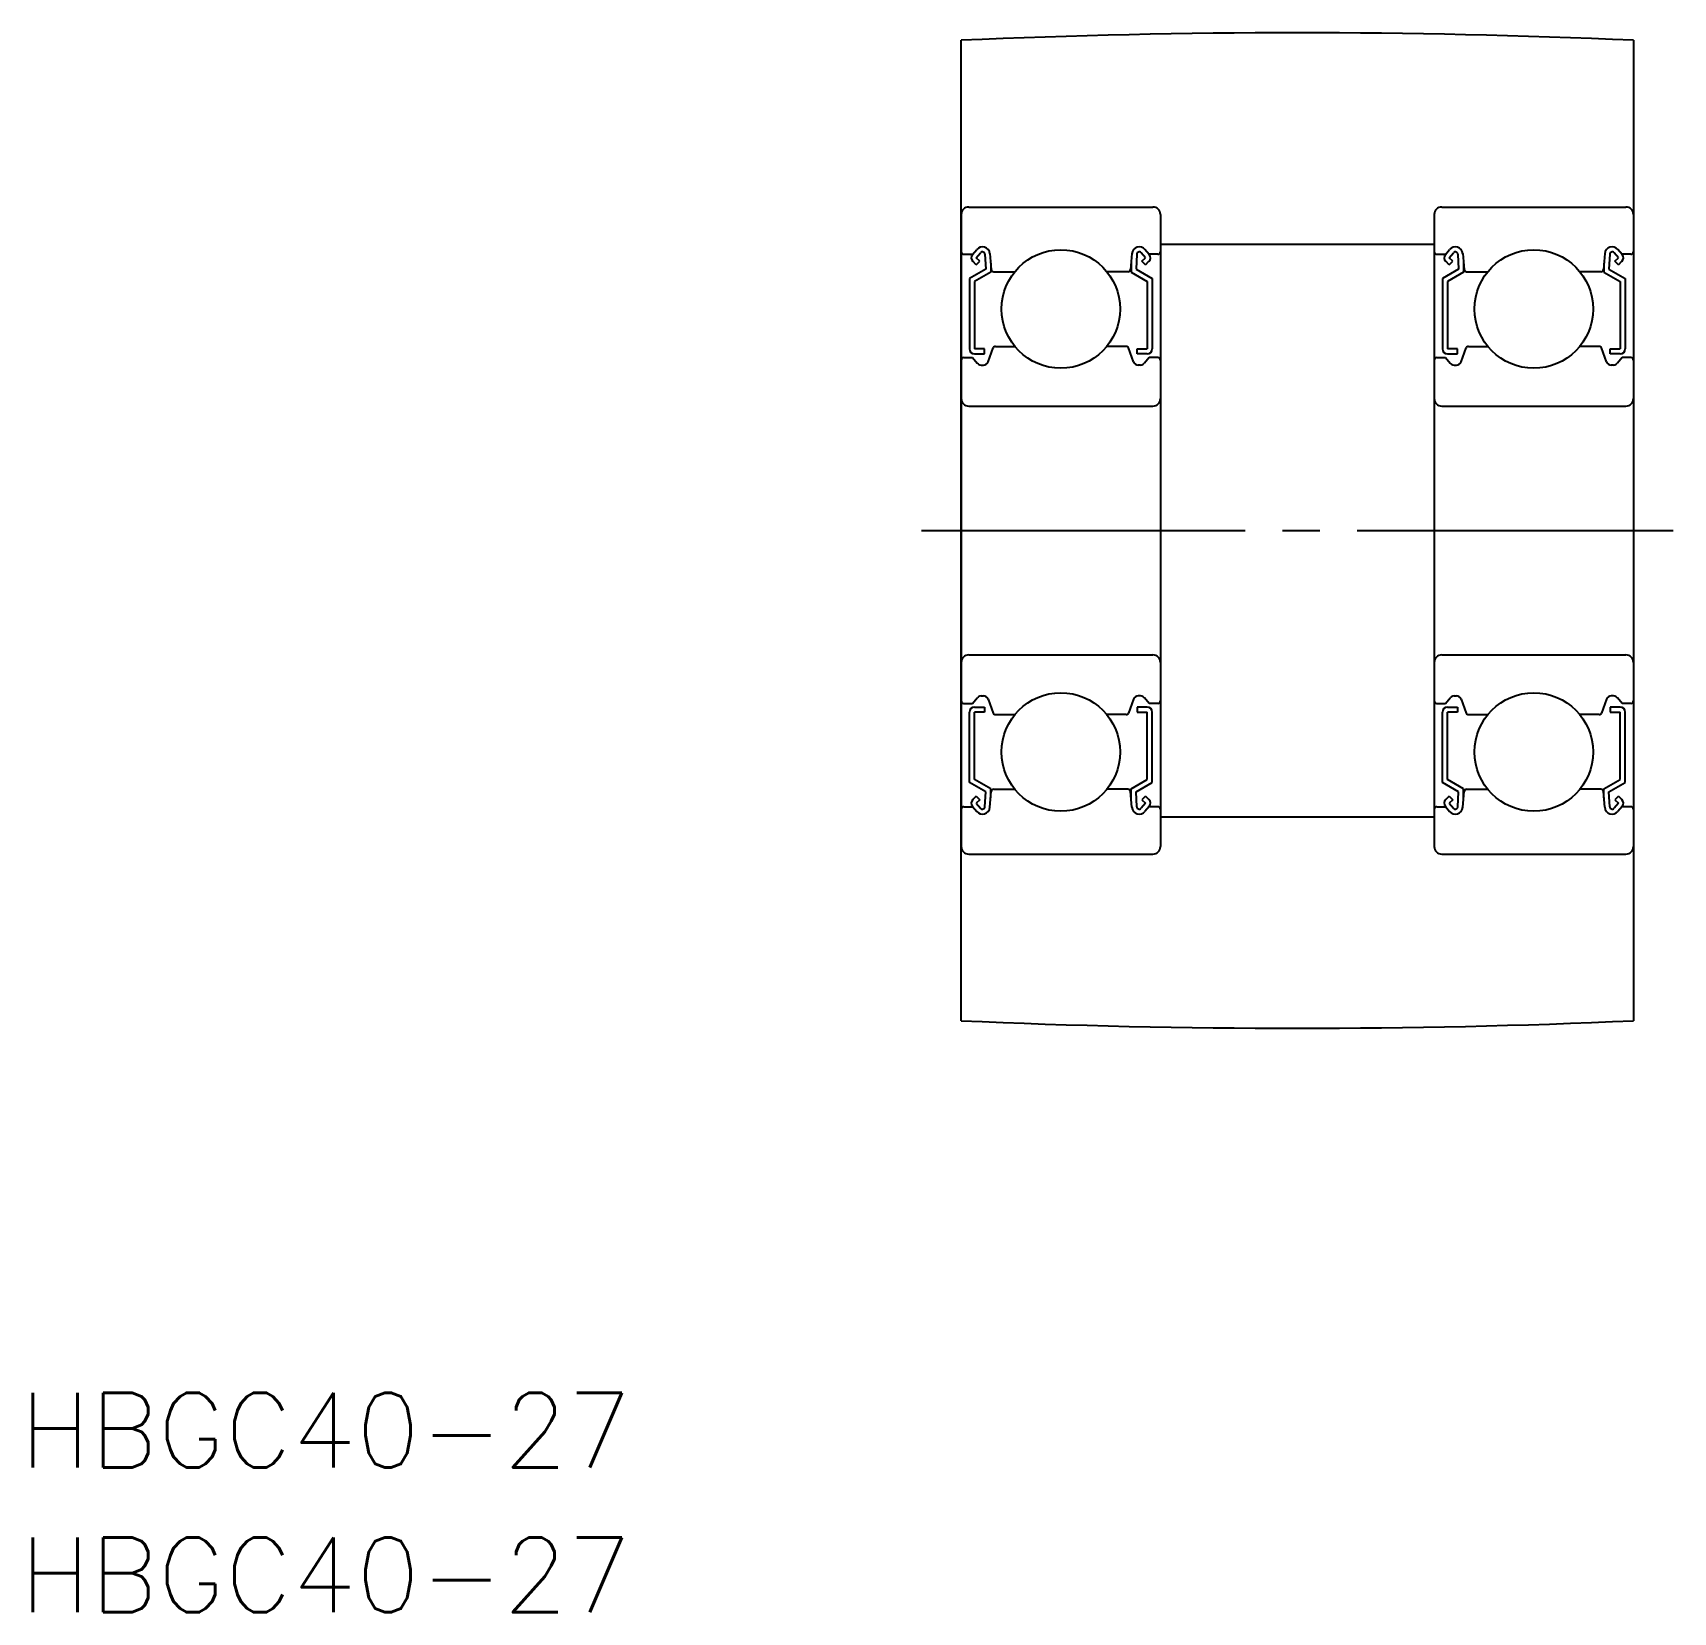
# Model space of a CAD drawing. Extents: x 21.2 to 87.1, y 129.1 to 192.5.
import ezdxf
from ezdxf.enums import TextEntityAlignment as Align

# ---------------------------------------------------------------- set-up
doc = ezdxf.new("R2010")
doc.units = 0
doc.linetypes.add('CENTER', pattern=[17.5, 13, -1.5, 1.5, -1.5])
doc.layers.get('0').update_dxf_attribs({"linetype": 'CONTINUOUS'})
doc.layers.add('CENTER', color=1, linetype='CENTER')
doc.styles.get("Standard").update_dxf_attribs({"font": 'txt.shx', "bigfont": '@extfont2.shx'})

msp = doc.modelspace()

# ---------------------------------------------------------------- linework, layer by layer
at = {"color": 7, "linetype": 'CONTINUOUS'}
for p, q in [((58.461, 152.827), (58.461, 192.227)), ((85.461, 192.227), (85.461, 152.827))]:
    msp.add_line(p, q, dxfattribs=at)
for p, q in [((58.461, 185.227), (58.461, 159.827)), ((58.761, 185.527), (66.161, 185.527)), ((66.461, 185.227), (66.461, 159.827)), ((77.461, 185.227), (77.461, 159.827)), ((77.761, 185.527), (85.161, 185.527)), ((85.461, 185.227), (85.461, 159.827)), ((66.461, 184.027), (77.461, 184.027)), ((58.561, 183.627), (58.921, 183.627)), ((58.909, 183.614), (59.08, 183.818)), ((59.063, 183.202), (58.921, 183.344)), ((59.063, 183.485), (59.233, 183.688)), ((59.204, 183.344), (59.063, 183.485)), ((59.063, 183.202), (59.204, 183.344)), ((59.409, 183.629), (59.442, 183.028)), ((59.609, 183.652), (59.664, 183.019)), ((59.642, 183.273), (59.642, 182.912)), ((65.312, 183.652), (65.258, 183.019)), ((65.28, 183.273), (65.28, 182.912)), ((65.512, 183.629), (65.48, 183.028)), ((65.859, 183.485), (65.689, 183.688)), ((65.718, 183.344), (65.859, 183.485)), ((65.859, 183.202), (65.718, 183.344)), ((66.012, 183.614), (65.841, 183.818)), ((65.859, 183.202), (66, 183.344)), ((66.361, 183.627), (66.001, 183.627)), ((77.561, 183.627), (77.921, 183.627)), ((77.909, 183.614), (78.08, 183.818)), ((78.063, 183.202), (77.921, 183.344)), ((78.063, 183.485), (78.233, 183.688)), ((78.204, 183.344), (78.063, 183.485)), ((78.063, 183.202), (78.204, 183.344)), ((78.409, 183.629), (78.442, 183.028)), ((78.609, 183.652), (78.664, 183.019)), ((78.642, 183.273), (78.642, 182.912)), ((84.312, 183.652), (84.258, 183.019)), ((84.28, 183.273), (84.28, 182.912)), ((84.512, 183.629), (84.48, 183.028)), ((84.859, 183.485), (84.689, 183.688)), ((84.718, 183.344), (84.859, 183.485)), ((84.859, 183.202), (84.718, 183.344)), ((85.012, 183.614), (84.841, 183.818)), ((84.859, 183.202), (85, 183.344)), ((85.361, 183.627), (85.001, 183.627)), ((59.442, 183.028), (58.792, 182.652)), ((58.792, 182.652), (58.792, 179.827)), ((59.642, 182.912), (58.992, 182.537)), ((59.763, 182.927), (60.611, 182.927)), ((65.158, 182.927), (64.31, 182.927)), ((65.28, 182.912), (65.93, 182.537)), ((65.48, 183.028), (66.13, 182.652)), ((66.13, 182.652), (66.13, 179.827)), ((78.442, 183.028), (77.792, 182.652)), ((77.792, 182.652), (77.792, 179.827)), ((78.642, 182.912), (77.992, 182.537)), ((78.763, 182.927), (79.611, 182.927)), ((84.158, 182.927), (83.31, 182.927)), ((84.28, 182.912), (84.93, 182.537)), ((84.48, 183.028), (85.13, 182.652)), ((85.13, 182.652), (85.13, 179.827)), ((58.992, 182.537), (58.992, 179.827)), ((65.93, 182.537), (65.93, 179.827)), ((77.992, 182.537), (77.992, 179.827)), ((84.93, 182.537), (84.93, 179.827)), ((59.835, 179.927), (60.611, 179.927)), ((65.087, 179.927), (64.31, 179.927)), ((78.835, 179.927), (79.611, 179.927)), ((84.087, 179.927), (83.31, 179.927)), ((58.561, 179.477), (58.911, 179.477)), ((58.911, 179.477), (59.102, 179.249)), ((59.392, 179.827), (58.992, 179.827)), ((58.992, 179.627), (59.392, 179.627)), ((59.392, 179.627), (59.392, 179.827)), ((59.54, 179.309), (59.741, 179.862)), ((65.382, 179.309), (65.181, 179.862)), ((65.53, 179.627), (65.53, 179.827)), ((65.53, 179.827), (65.93, 179.827)), ((65.93, 179.627), (65.53, 179.627)), ((66.011, 179.477), (65.819, 179.249)), ((66.361, 179.477), (66.011, 179.477)), ((77.561, 179.477), (77.911, 179.477)), ((77.911, 179.477), (78.102, 179.249)), ((78.392, 179.827), (77.992, 179.827)), ((77.992, 179.627), (78.392, 179.627)), ((78.392, 179.627), (78.392, 179.827)), ((78.54, 179.309), (78.741, 179.862)), ((84.382, 179.309), (84.181, 179.862)), ((84.53, 179.627), (84.53, 179.827)), ((84.53, 179.827), (84.93, 179.827)), ((84.93, 179.627), (84.53, 179.627)), ((85.011, 179.477), (84.819, 179.249)), ((85.361, 179.477), (85.011, 179.477)), ((59.256, 179.177), (59.352, 179.177)), ((65.666, 179.177), (65.57, 179.177)), ((78.256, 179.177), (78.352, 179.177)), ((84.666, 179.177), (84.57, 179.177)), ((58.761, 177.527), (66.161, 177.527)), ((77.761, 177.527), (85.161, 177.527)), ((58.761, 167.527), (66.161, 167.527)), ((77.761, 167.527), (85.161, 167.527)), ((58.561, 165.577), (58.911, 165.577)), ((58.911, 165.577), (59.102, 165.806)), ((58.992, 165.427), (59.392, 165.427)), ((59.256, 165.877), (59.352, 165.877)), ((59.392, 165.427), (59.392, 165.227)), ((59.54, 165.746), (59.741, 165.193)), ((65.382, 165.746), (65.181, 165.193)), ((65.53, 165.427), (65.53, 165.227)), ((65.93, 165.427), (65.53, 165.427)), ((65.666, 165.877), (65.57, 165.877)), ((66.011, 165.577), (65.819, 165.806)), ((66.361, 165.577), (66.011, 165.577)), ((77.561, 165.577), (77.911, 165.577)), ((77.911, 165.577), (78.102, 165.806)), ((77.992, 165.427), (78.392, 165.427)), ((78.256, 165.877), (78.352, 165.877)), ((78.392, 165.427), (78.392, 165.227)), ((78.54, 165.746), (78.741, 165.193)), ((84.382, 165.746), (84.181, 165.193)), ((84.53, 165.427), (84.53, 165.227)), ((84.93, 165.427), (84.53, 165.427)), ((84.666, 165.877), (84.57, 165.877)), ((85.011, 165.577), (84.819, 165.806)), ((85.361, 165.577), (85.011, 165.577)), ((58.792, 162.402), (58.792, 165.227)), ((58.992, 162.517), (58.992, 165.227)), ((59.392, 165.227), (58.992, 165.227)), ((59.835, 165.127), (60.611, 165.127)), ((65.087, 165.127), (64.31, 165.127)), ((65.53, 165.227), (65.93, 165.227)), ((65.93, 162.517), (65.93, 165.227)), ((66.13, 162.402), (66.13, 165.227)), ((77.792, 162.402), (77.792, 165.227)), ((77.992, 162.517), (77.992, 165.227)), ((78.392, 165.227), (77.992, 165.227)), ((78.835, 165.127), (79.611, 165.127)), ((84.087, 165.127), (83.31, 165.127)), ((84.53, 165.227), (84.93, 165.227)), ((84.93, 162.517), (84.93, 165.227)), ((85.13, 162.402), (85.13, 165.227)), ((59.442, 162.026), (58.792, 162.402)), ((59.642, 162.143), (58.992, 162.518)), ((59.642, 161.781), (59.642, 162.142)), ((59.763, 162.127), (60.611, 162.127)), ((65.158, 162.127), (64.31, 162.127)), ((65.28, 162.143), (65.93, 162.518)), ((65.28, 161.781), (65.28, 162.142)), ((65.48, 162.026), (66.13, 162.402)), ((78.442, 162.026), (77.792, 162.402)), ((78.642, 162.143), (77.992, 162.518)), ((78.642, 161.781), (78.642, 162.142)), ((78.763, 162.127), (79.611, 162.127)), ((84.158, 162.127), (83.31, 162.127)), ((84.28, 162.143), (84.93, 162.518)), ((84.28, 161.781), (84.28, 162.142)), ((84.48, 162.026), (85.13, 162.402)), ((59.063, 161.852), (58.921, 161.711)), ((59.063, 161.852), (59.204, 161.71)), ((59.204, 161.71), (59.063, 161.569)), ((59.063, 161.569), (59.233, 161.367)), ((59.409, 161.426), (59.442, 162.026)), ((59.609, 161.403), (59.664, 162.036)), ((65.312, 161.403), (65.258, 162.036)), ((65.512, 161.426), (65.48, 162.026)), ((65.859, 161.569), (65.689, 161.367)), ((65.859, 161.852), (65.718, 161.71)), ((65.718, 161.71), (65.859, 161.569)), ((65.859, 161.852), (66, 161.711)), ((78.063, 161.852), (77.921, 161.711)), ((78.063, 161.852), (78.204, 161.71)), ((78.204, 161.71), (78.063, 161.569)), ((78.063, 161.569), (78.233, 161.367)), ((78.409, 161.426), (78.442, 162.026)), ((78.609, 161.403), (78.664, 162.036)), ((84.312, 161.403), (84.258, 162.036)), ((84.512, 161.426), (84.48, 162.026)), ((84.859, 161.569), (84.689, 161.367)), ((84.859, 161.852), (84.718, 161.71)), ((84.718, 161.71), (84.859, 161.569)), ((84.859, 161.852), (85, 161.711)), ((58.561, 161.427), (58.921, 161.427)), ((58.909, 161.441), (59.08, 161.237)), ((66.012, 161.441), (65.841, 161.237)), ((66.361, 161.427), (66.001, 161.427)), ((66.461, 161.027), (77.461, 161.027)), ((77.561, 161.427), (77.921, 161.427)), ((77.909, 161.441), (78.08, 161.237)), ((85.012, 161.441), (84.841, 161.237)), ((85.361, 161.427), (85.001, 161.427)), ((58.761, 159.527), (66.161, 159.527)), ((77.761, 159.527), (85.161, 159.527))]:
    msp.add_line(p, q)
for centre in [(62.461, 181.427), (81.461, 181.427), (62.461, 163.627), (81.461, 163.627)]:
    msp.add_circle(centre, 2.381)
for centre, start, end in [((71.961, -111.373), 87.45394, 92.54606), ((71.961, 456.427), 267.45394, 272.54606)]:
    msp.add_arc(centre, 303.9, start, end, dxfattribs=at)
for centre, radius, start, end in [((58.761, 185.227), 0.3, 90, 180), ((66.161, 185.227), 0.3, 0, 90), ((77.761, 185.227), 0.3, 90, 180), ((85.161, 185.227), 0.3, 0, 90), ((59.31, 183.626), 0.3, 4.93539, 140.13695), ((65.611, 183.626), 0.3, 39.86305, 175.06461), ((78.31, 183.626), 0.3, 4.93539, 140.13695), ((84.611, 183.626), 0.3, 39.86305, 175.06461), ((58.561, 183.727), 0.1, 180, 270), ((59.063, 183.485), 0.2, 140.13695, 225.00202), ((59.309, 183.623), 0.1, 3.10166, 139.95027), ((65.612, 183.623), 0.1, 40.04973, 176.89834), ((65.859, 183.485), 0.2, 314.99798, 39.86305), ((66.361, 183.727), 0.1, 270, 0), ((77.561, 183.727), 0.1, 180, 270), ((78.063, 183.485), 0.2, 140.13695, 225.00202), ((78.309, 183.623), 0.1, 3.10166, 139.95027), ((84.612, 183.623), 0.1, 40.04973, 176.89834), ((84.859, 183.485), 0.2, 314.99798, 39.86305), ((85.361, 183.727), 0.1, 270, 0), ((59.763, 183.027), 0.1, 184.93539, 270), ((65.158, 183.027), 0.1, 270, 355.06461), ((78.763, 183.027), 0.1, 184.93539, 270), ((84.158, 183.027), 0.1, 270, 355.06461), ((59.835, 179.827), 0.1, 90, 159.99156), ((65.087, 179.827), 0.1, 20.00844, 90), ((78.835, 179.827), 0.1, 90, 159.99156), ((84.087, 179.827), 0.1, 20.00844, 90), ((58.561, 179.377), 0.1, 90, 180.81025), ((58.992, 179.827), 0.2, 180, 270), ((59.256, 179.377), 0.2, 219.97618, 270), ((59.352, 179.377), 0.2, 270, 339.99156), ((65.57, 179.377), 0.2, 200.00844, 270), ((65.666, 179.377), 0.2, 270, 320.02382), ((65.93, 179.827), 0.2, 270, 0), ((66.361, 179.377), 0.1, 359.18975, 90), ((77.561, 179.377), 0.1, 90, 180.81025), ((77.992, 179.827), 0.2, 180, 270), ((78.256, 179.377), 0.2, 219.97618, 270), ((78.352, 179.377), 0.2, 270, 339.99156), ((84.57, 179.377), 0.2, 200.00844, 270), ((84.666, 179.377), 0.2, 270, 320.02382), ((84.93, 179.827), 0.2, 270, 0), ((85.361, 179.377), 0.1, 359.18975, 90), ((58.761, 177.827), 0.3, 180, 270), ((66.161, 177.827), 0.3, 270, 0), ((77.761, 177.827), 0.3, 180, 270), ((85.161, 177.827), 0.3, 270, 0), ((58.761, 167.227), 0.3, 90, 180), ((66.161, 167.227), 0.3, 0, 90), ((77.761, 167.227), 0.3, 90, 180), ((85.161, 167.227), 0.3, 0, 90), ((58.561, 165.677), 0.1, 179.18975, 270), ((58.992, 165.227), 0.2, 90, 180), ((59.256, 165.677), 0.2, 90, 140.02382), ((59.352, 165.677), 0.2, 20.00844, 90), ((65.57, 165.677), 0.2, 90, 159.99156), ((65.666, 165.677), 0.2, 39.97618, 90), ((65.93, 165.227), 0.2, 0, 90), ((66.361, 165.677), 0.1, 270, 0.81025), ((77.561, 165.677), 0.1, 179.18975, 270), ((77.992, 165.227), 0.2, 90, 180), ((78.256, 165.677), 0.2, 90, 140.02382), ((78.352, 165.677), 0.2, 20.00844, 90), ((84.57, 165.677), 0.2, 90, 159.99156), ((84.666, 165.677), 0.2, 39.97618, 90), ((84.93, 165.227), 0.2, 0, 90), ((85.361, 165.677), 0.1, 270, 0.81025), ((59.835, 165.227), 0.1, 200.00844, 270), ((65.087, 165.227), 0.1, 270, 339.99156), ((78.835, 165.227), 0.1, 200.00844, 270), ((84.087, 165.227), 0.1, 270, 339.99156), ((59.763, 162.027), 0.1, 90, 175.06461), ((65.158, 162.027), 0.1, 4.93539, 90), ((78.763, 162.027), 0.1, 90, 175.06461), ((84.158, 162.027), 0.1, 4.93539, 90), ((59.063, 161.57), 0.2, 134.99798, 219.86305), ((65.859, 161.57), 0.2, 320.13695, 45.00202), ((78.063, 161.57), 0.2, 134.99798, 219.86305), ((84.859, 161.57), 0.2, 320.13695, 45.00202), ((58.561, 161.327), 0.1, 90, 180), ((59.31, 161.429), 0.3, 219.86305, 355.06461), ((59.309, 161.431), 0.1, 220.04973, 356.89834), ((65.611, 161.429), 0.3, 184.93539, 320.13695), ((65.612, 161.431), 0.1, 183.10166, 319.95027), ((66.361, 161.327), 0.1, 0, 90), ((77.561, 161.327), 0.1, 90, 180), ((78.31, 161.429), 0.3, 219.86305, 355.06461), ((78.309, 161.431), 0.1, 220.04973, 356.89834), ((84.611, 161.429), 0.3, 184.93539, 320.13695), ((84.612, 161.431), 0.1, 183.10166, 319.95027), ((85.361, 161.327), 0.1, 0, 90), ((58.761, 159.827), 0.3, 180, 270), ((66.161, 159.827), 0.3, 270, 0), ((77.761, 159.827), 0.3, 180, 270), ((85.161, 159.827), 0.3, 270, 0)]:
    msp.add_arc(centre, radius, start, end)
at = {"layer": 'CENTER', "color": 1, "linetype": 'CENTER'}
msp.add_line((56.861, 172.527), (87.061, 172.527), dxfattribs=at)
msp.add_line((56.861, 172.527), (87.061, 172.527), dxfattribs=at)

# ---------------------------------------------------------------- texts
at = {"color": 7, "linetype": 'CONTINUOUS'}
for p in [(20.647, 136.375), (20.647, 130.559)]:
    msp.add_text('HBGC40-27', height=3, dxfattribs=at).set_placement(p, align=Align.MIDDLE_LEFT)

doc.saveas('drawing.dxf')
